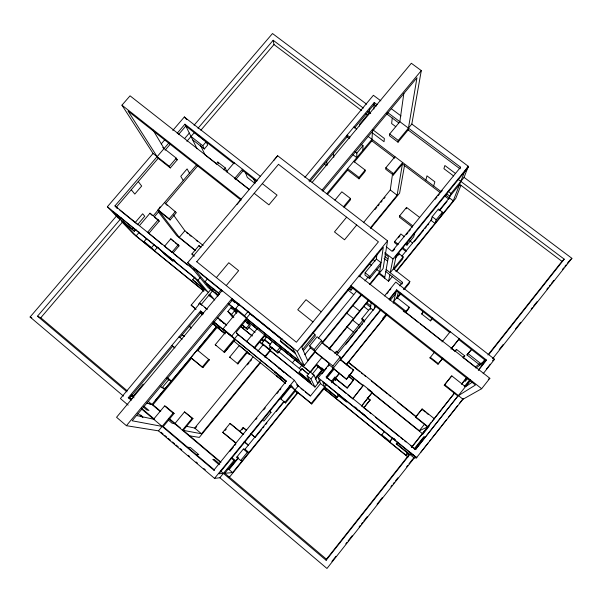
<?xml version="1.0" encoding="UTF-8"?>
<svg xmlns="http://www.w3.org/2000/svg" width="602" height="602" viewBox="0 0 602 602"><rect width="100%" height="100%" fill="white"/><g stroke="black" fill="none" stroke-linecap="round" stroke-linejoin="round"><path stroke-width="0.9" d="M353.509 319.241L353.517 318.533L346.338 312.837M347.986 394.965L352.734 398.81L363.435 385.152L372.352 392.338L361.606 405.996L372.352 392.338M361.087 144.194L363.021 145.661L356.835 153.111L356.76 157.634L352.96 154.737M331.913 382.864L335.367 378.553L347.151 388.087L353.472 380.238L348.603 375.896M350.725 368.183L340.469 359.936L340.138 356.971L322.168 342.523L321.641 340.416L317.088 336.759L309.691 345.834L310.421 347.851L332.868 365.956L333.403 368.665L346.579 379.298L353.66 370.019L340.408 359.356M359.529 126.096L359.575 124.343L369.35 112.597L369.523 109.12M359.048 177.447L347.602 168.68L347.625 170.11L359.01 178.839L359.048 177.447L365.158 170.057L353.713 161.313M362.855 150.289L363.021 145.661M365.158 170.057L365.098 171.48L359.01 178.839M359.62 311.708L359.657 310.971L352.486 305.282M354.292 162.066L371.878 140.868L372.525 130.408M373.842 109.128L374.256 102.513L377.183 104.703M376.95 254.021L376.348 259.01L365.128 272.766L364.97 275.016L369.613 278.651L380.705 265.038M373.345 310.256L370.493 308.006L361.975 318.511L361.885 319.805L364.707 322.04M369.613 278.651L369.824 276.446L381.051 262.668L376.348 259.01M403.852 93.318L399.856 121.694L389.697 133.975L389.486 135.759L398.027 142.192L408.133 129.949L416.975 77.741L322.83 191.127M394.965 156.701L385.844 167.77L385.679 169.2L393.339 175.024L402.414 163.992L440.611 192.911M392.271 118.052L391.624 123.553L395.815 126.698M370.328 309.398L371.193 302.219M363.412 222.695L390.277 189.984L392.579 173.632M393.339 175.024L393.542 173.617L402.663 162.525L397.124 195.221L370.501 227.699M398.027 142.192L398.283 140.439L411.821 124.042L421.295 70.6L411.332 63.263L312.107 182.429M374.324 308.992L374.858 305.334M369.628 284.204L379.712 271.811L383.308 247.189L359.078 276.882M363.435 385.152L352.734 398.81M273.609 160.546L277.642 155.745L387.56 240.838L383.098 268.537L370.117 284.49M404.627 164.873L399.623 193.091L370.614 228.482M384.64 278.184L388.41 256.715L384.716 253.848M404.521 236.774L400.849 233.952L394.694 241.507L394.483 242.598L397.403 244.856M419.662 217.442L406.546 207.412L399.675 215.817L399.412 217.172L412.453 227.187M411.821 124.042L468.356 166.333L392.993 258.973L390.216 272.729L403.167 256.866L399.036 253.668L395.055 258.567M378.748 273.579L388.538 281.232L389.863 274.708M406.245 208.811L406.546 207.412M382.594 319.609L382.902 318.157L386.243 314.026M398.72 255.097L399.036 253.668M403.167 256.866L402.64 258.973L394.19 269.38M405.515 244.051L406.944 245.157L407.855 241.552M393.211 303.22L396.688 289.833L486.514 360.086L478.552 370.162M220.58 471.035L326.141 560.289L326.427 559.198L409.217 454.495L396.259 443.967L397.403 442.53M425.855 180.081L426.961 175.852L434.87 181.834L433.643 185.973M398.516 291.609L396.891 297.538L409.255 307.231L408.66 308.841L405.447 312.829L406.011 311.264L409.255 307.231M414.718 233.117L413.687 236.857L406.944 245.157M402.159 283.55L402.505 282.315L386.13 269.545M363.924 407.787L370.072 400.112L367.273 397.463M395.958 271.412L453.261 200.82L464.39 172.127L468.356 166.333L467.762 167.988L396.214 255.865L393.445 268.748L409.849 281.518L409.247 283.384L404.589 289.148M432.191 216.69L430.994 220.34L434.96 223.365L436.217 219.76L442.417 212.115L438.391 209.06L432.191 216.69L436.217 219.76M441.07 215.832L442.417 212.115M464.39 172.127L468.356 166.333L464.067 177.364L450.996 193.438L448.851 199.149L444.359 195.748M387.425 112.378L460.575 167.198L459.981 168.816L408.133 129.949M460.854 185.506L455.782 198.382L396.206 271.788M432.748 318.007L430.475 320.843L421.739 314.003L422.913 311.512M277.642 155.745L187.681 262.705L208.134 287.515L218.187 295.665M430.475 320.843L431.8 318.458M195.379 250.319L179.283 237.346L158.228 209.955L160.117 206.825M438.399 363.698L437.963 364.195L429.956 357.866L430.355 357.34L438.399 363.698L442.816 358.145M413.551 458.017L416.802 457.761L411.858 454.149L405.673 454.954L325.705 389.983L322.77 381.796L416.396 457.836L462.998 399.239L481.653 388.711L489.855 378.304L359.131 275.678M411.459 447.331L431.04 422.574M432.191 421.129L454.713 392.654M461.651 383.888L466.851 377.319M405.673 454.954L407.802 452.268M411.791 447.218L454.661 393.038M461.629 384.226L466.859 377.62M467.257 378.38L465 381.232L467.904 378.222M481.585 362.976L479.922 365.075L466.941 354.894L471.562 349.484L466.941 354.894M487.913 354.969L561.952 261.336L564.232 259.161L457.987 179.261M326.141 560.289L411 452.96M414.477 448.573L423.627 436.992L424.433 436.713L414.597 449.152M484.693 359.763L481.329 364.007L468.198 353.72M488.756 354.616L564.232 259.161M464.255 386.71L468.838 380.915L470.177 379.99M411.858 454.149L416.802 457.761L318.202 377.77L328.895 364.579L346.579 379.298M410.353 445.48L415.448 449.604L457.821 395.996L475.467 385.009L350.958 286.838L301.79 347.091L307.607 360.41L361.32 294.408M465.376 386.439L470.297 380.216M478.297 370.095L485.746 360.666L458.634 339.453L451.101 348.919M415.448 449.604L470.591 380.231M331.89 561.418L335.946 556.278M345.789 543.817L346.948 542.349M348.106 540.882L352.162 535.75M359.108 526.946L360.267 525.478M361.426 524.018L362.585 522.551M363.743 521.084L367.22 516.682M377.063 504.213L382.278 497.613M390.969 486.612L392.128 485.144M393.279 483.684L394.438 482.217M395.597 480.75L397.914 477.815M406.606 466.813L407.765 465.346M408.924 463.879L412.972 458.747M499.216 349.551L503.287 344.404M515.493 328.948L520.722 322.326M531.182 309.082L532.341 307.607M533.507 306.14L536.992 301.722M546.872 289.216L548.038 287.741M549.197 286.266L550.363 284.799M551.522 283.324L553.848 280.382M562.561 269.342L563.728 267.875M564.887 266.4L566.053 264.933M567.212 263.458L568.958 261.253M492.556 358.792L571.9 258.326L464.067 177.364M420.565 452.553L428.037 443.087M429.76 440.905L430.904 439.452M432.055 437.993L440.679 427.074M441.251 426.344L446.676 419.474M448.309 417.412L457.49 405.778M459.213 403.596L463.224 398.509M486.281 369.312L490.291 364.225M483.165 373.691L494.581 359.243L395.762 282.09L384.52 295.958M427.601 426.923L415.5 417.201L422.168 408.984L434.328 418.729L433.907 418.954M415.5 417.201L422.168 408.984M463.171 357.881L464.759 355.88L456.542 349.438L454.946 351.154L451.252 348.249M396.259 443.967L397.907 442.312M457.821 395.996L444.246 385.22L451.244 376.393L451.816 375.904L465.474 386.702L472.277 382.195M444.246 385.22L451.816 375.904M368.868 390.096L419.323 430.754L424.387 424.357M437.963 364.195L442.636 358.325M384.61 431.243L381.42 435.254L381.879 434.832L390.066 441.484L392.797 438.053M451.079 349.01L459.243 338.76L458.634 339.453M454.954 351.433L456.542 349.438M390.54 440.461L392.143 438.452M442.056 341.921L450.213 331.694L449.656 332.432L396.44 290.796L389.502 299.367M429.956 357.866L434.629 352.019M363.984 407.509L370.162 399.803M421.739 314.003L422.875 312.588M334.238 379.027L335.698 380.208L336.819 378.816M346.549 378.831L353.66 370.019M339.31 394.874L337.12 397.598L336.962 396.914L338.625 394.852M347.151 388.087L353.479 379.824M315.297 377.981L322.634 368.928M315.297 379.004L322.868 369.666M336.631 352.689L363.066 320.091M315.651 378.778L323.47 369.124M336.593 355.082L376.235 306.177M321.942 373.872L326.668 368.048M327.849 366.588L329.023 365.128L328.496 362.893L315.109 352.095L314.236 349.506L309.691 345.834M345.54 344.75L357.355 330.174M358.536 328.722L360.312 326.532M361.493 325.08L362.675 323.62M386.853 293.784L388.583 291.646M389.742 290.217L390.901 288.794M319.933 380.389L317.608 383.263L314.026 375.061L246.256 320.068M270.351 344.178L264.82 339.686L261.96 343.17L268.876 348.791L270.313 350.77L314.951 387.086L320.144 380.667M332.868 365.956L340.138 356.971M318.202 377.77L320.527 383.564L310.542 395.898L296.929 384.791M399.645 285.845L402.505 282.315M336.24 385.453L326.171 376.935L380.863 309.39M389.073 299.247L396.688 289.833M326.322 377.416L333.403 368.665M340.469 359.936L380.637 310.316M326.608 378.365L334.193 368.988M390.021 300.646L395.71 293.618M337.12 397.598L324.914 387.68L311.731 403.987L311.302 403.37L326.841 384.159M400.428 293.174L393.64 301.557L406.011 311.264M403.37 289.532L409.849 281.518M397.011 298.524L401.09 293.475M331.506 381.194L335.028 376.837L335.284 378.131L347.128 387.711M325.705 389.983L326.766 388.674M331.815 382.428L339.325 373.135M346.316 364.488L386.695 314.53M336.518 377.138L339.393 373.579M346.398 364.91L387.048 314.613M239.408 304.055L235.706 308.525L244.585 315.726L247.038 319.068L304.236 365.459L315.109 352.095M322.333 343.215L361.862 294.641M310.18 381.758L299.013 372.247L301.941 368.65L308.412 373.902M222.085 290.548L116.555 417.284L126.412 425.689L158.484 430.844L214.53 478.372L294.325 380.283L238.099 334.426L223.756 351.764L224.493 352.396L235.179 339.445L231.823 335.924L223.094 328.797L237.7 311.159L235.706 308.525M281.601 399.66L280.856 398.998L290.879 386.672L289.803 385.348M269.576 411.181L270.998 412.355L263.939 421.046L262.434 420.346M214.53 478.372L219.85 477.74L233.93 460.417L235.224 460.432L224.787 473.277L326.427 559.198M242.395 460.522L240.687 460.5L236.729 457.174L243.336 449.047L244.999 449.242L248.904 452.508L247.294 452.358L243.336 449.047M237.918 457.956L228.715 469.289L232.613 472.578L297.268 392.925L291.082 385.122L218.97 473.789L232.613 472.578M244.999 449.242L283.993 401.256M401.782 256.286L432.108 218.97M438.888 210.7L449.333 197.847M238.174 458.378L229.339 469.251L226.992 469.387M250.613 433.831L255.225 437.391L261.674 429.459M262.841 428.014L264.015 426.57M265.775 424.41L266.942 422.965M276.326 411.422L283.941 402.046M414.176 241.831L423.582 230.257M424.756 228.805L426.517 226.638M427.691 225.193L428.872 223.741M440.039 210L447.09 201.316M322.04 357.287L310.158 371.916L310.399 372.39L316.562 364.729L324.026 370.764M329.023 348.693L368.416 300.195M259.5 341.77L311.309 383.925L307.073 375.791L310.196 371.946M329.256 349.1L368.913 300.27M280.856 398.998L285.626 402.971L295.544 390.758L311.731 403.987M240.687 460.5L247.294 452.358M312.16 374.271L318.368 366.626M298.366 392.263L229.972 476.528L228.233 476.731M388.538 281.232L392.67 276.145M314.951 387.086L310.903 378.906L314.026 375.061M324.072 370.463L316.389 364.248L317.081 366.144L320.836 369.184L321.95 367.822M334.72 353.306L336.428 351.199L338.542 352.9M304.236 365.459L297.305 351.433L387.56 240.838M302.761 349.31L314.884 334.441L312.762 332.733M348.851 288.508L350.981 290.187L353.254 287.402M296.049 358.092L294.882 359.522L295.161 360.026M292.421 362.803L295.236 359.349M303.385 350.74L315.358 336.059L314.884 334.441M240.115 431.152L243.057 427.54L246.346 429.994M241.853 429.873L243.607 427.713M398.381 237.813L400.052 235.758M304.815 354.728L310.421 347.851M318.285 338.204L356.534 291.255M364.947 280.931L368.371 276.724M141.658 409.059L213.845 470.17L286.371 381.119L213.627 321.686M460.575 167.198L392.075 251.312L386.213 246.767M229.956 451.304L233.493 446.962M234.675 445.518L235.856 444.065M255.79 419.586L256.941 418.164M263.623 409.962L265.286 407.923M276.882 393.685L278.621 391.548M279.779 390.119L280.938 388.696M393.016 251.057L394.769 248.912M406.358 234.675L408.066 232.575M409.209 231.168L410.353 229.768M435.208 199.239L436.984 197.065M438.158 195.62L439.34 194.168M441.108 191.993L442.289 190.548M314.236 349.506L321.641 340.416M299.314 368.401L302.129 364.94M277.883 353.035L276.792 351.433L279.9 347.64L280.946 349.303L277.883 353.035L270.471 347.008L269.275 345.315L272.375 341.537M235.781 443.238L222.748 432.319L230.017 423.417L243.675 434.463M288.441 351.922L287.274 353.351L287.59 353.886M225.148 430.445L226.262 429.083M254.819 347.986L265.023 335.577L310.361 372.36M356.708 224.997L344.547 239.792L334.471 231.928L346.624 217.179M261.215 339.483L263.224 341.116L266.28 337.398L264.602 334.953L253.901 347.964M186.53 426.291L194.694 428.052L253.013 357.046M257.769 351.244L263.127 344.728M195.507 428.067L196.703 426.615M247.414 364.857L249.205 362.682M250.394 361.23L251.591 359.778M375.046 209.511L376.822 207.351M378.003 205.907L379.185 204.469M380.961 202.302L382.15 200.865M383.925 198.698L385.107 197.26M268.876 348.791L270.591 346.699M220.829 462.073L183.249 430.362L192.964 418.548L192.158 418.33L182.391 430.197L201.497 433.779L260.425 361.892M264.594 356.813L272.239 347.55M260.252 363.044L199.3 437.406L189.194 435.78M264.985 357.272L270.313 350.77M295.567 353.743L281.209 342.117L280.321 340.612L282.022 338.527M174.753 423.755L184.513 411.911L192.964 418.548M229.671 357.137L239.265 345.503L247.445 352.313L237.895 363.924L229.671 357.137L230.28 357.663M246.391 341.838L257.084 328.858L257.551 329.505L246.052 320.181M228.286 303.528L299.487 361.268L292.61 348.069L232.763 299.623L132.162 420.79L163.225 426.607L174.121 413.408L165.648 406.275L164.594 405.959L153.638 419.203L136.662 415.546M216.005 345.42L215.223 344.758L225.968 331.77M334.923 200.15L341.831 191.812L350.402 198.427L350.409 199.872L344.118 207.494M244.585 315.726L248.295 311.242M202.189 367.145L208.616 359.371L209.33 359.891L202.934 367.619L190.804 357.723M231.823 335.924L250.078 313.838L248.739 311.896M247.038 319.068L236.15 332.244L238.738 335.141M252.238 335.871L242.802 328.188L243.93 326.826M247.332 322.642L248.581 321.197M158.484 430.844L173.113 413.13L174.121 413.408M343.494 206.787L350.402 198.427M224.478 352.381L235.164 339.43L286.018 380.983M249.409 324.486L250.372 325.78L247.392 329.384L246.399 328.135L249.409 324.486L244.359 320.392M126.412 425.689L231.981 298.562L235.036 302.716L231.582 299.924M322.04 190.119L421.295 70.6M160.17 386.123L162.111 387.748L168.688 379.817L171.457 381.058L167.634 377.868M233.042 317.698L227.887 311.437L230.995 307.69L236.879 312.461M151.945 404.506L216.389 326.803M155.233 400.616L216.427 326.833L212.717 323.131M326.766 193.806L371.968 139.303M151.982 404.536L146.828 403.054L152.946 404.792L191.654 358.122M197.607 350.936L217.262 327.24M327.48 194.401L347.625 170.11M234.103 310.233L235.239 308.864M233.877 317.246L231.597 314.455L235.803 309.308M131.085 400.112L128.271 397.726L200.541 310.993L203.446 313.371M308.916 180.931L374.256 102.513M131.627 399.871L129.528 398.088L172.834 346.105L171.833 345.45L174.648 347.783M309.706 181.804L347.136 136.865L347.106 135.096L349.943 137.248M354.503 128.023L374.135 104.455L376.31 106.087M219.61 294.182L218.556 292.85L221.288 289.577M143.201 384.091L132.688 396.71L130.228 395.981M226.232 285.566L238.648 270.659L228.775 262.735L216.366 277.597M207.156 279.238L204.973 281.841L218.556 292.85M195.62 309.074L191.15 305.161L204.417 289.284L194.649 277.853L112.732 211.392L136.15 235.916L203.754 290.849M198.389 304.379L211.091 289.156M207.133 309.172L199.894 303.273L120.415 398.554L128.151 405.123M304.853 177.447L373.39 95.289L380.848 100.865M211.626 290.013L212.664 288.772L211.626 290.013L218.15 295.304M201.121 304.612L213.973 289.133M204.477 289.871L192.708 279.772L194.905 277.138M192.708 279.772L208.33 292.459L197.968 280.231L200.331 277.402M194.153 256.271L191.887 254.014L198.961 245.601L201.045 247.287M236.925 204.529L240.416 200.361M196.756 261.757L278.5 164.338M179.283 237.346L184.859 230.739L173.511 215.042M171.668 252.524L178.184 244.803L170.802 238.836L164.286 246.549M234.359 178.817L242.463 169.207L243.057 170.795L256.708 181.473M173.143 252.855L179.035 245.864L178.184 244.803M235.57 179.667L243.057 170.795M161.562 251.004L164.639 254.413L172.744 260.99L173.895 259.62M157.709 210.008L170.103 219.971L176.356 212.596L164.504 202.573M158.868 248.062L157.641 247.068L154.481 250.808L151.523 247.648L154.202 244.487M223.681 169.802L225.268 167.92L217.781 162.051L216.193 163.925M226.638 171.615L234.163 162.713M136.15 235.916L139.31 232.199M153.495 215.516L196.591 164.828M154.308 216.893L159.161 211.182M165.415 203.83L197.862 165.648M139.393 225.667L149.996 213.206L158.191 219.813L147.588 232.304L162.239 244.525M148.702 233.561L159.252 221.13L158.191 219.813M147.129 244.841L144.074 241.598L146.753 238.437M170.103 219.971L169.215 218.789L175.498 211.377M135.179 222.552L142.651 213.785L144.736 216.261L137.489 224.772M136.007 229.279L134.321 231.258L132.026 228.828L133.162 227.496M206.155 141.779L207.652 145.074L204.326 148.987L202.791 145.729L206.155 141.779L194.363 132.553L186.883 141.312M241.093 200.203L128.015 111.046L158.175 158.311L116.254 207.276L117.683 208.435M165.106 150.207L169.982 144.518M178.508 134.555L185.822 126.014L234.073 163.759M123.47 396.101L30.1 317.013L116.374 216.118L132.026 228.828M194.092 125.224L272.495 33.531L366.633 104.206M184.551 138.641L189.314 133.072M126.962 391.872L37.482 316.216L121.408 217.962M197.998 128.294L273.18 40.274L363.345 108.082M176.303 158.168L177.251 159.808L170.313 167.935L169.328 166.34L176.303 158.168L162.743 147.452M37.482 316.216L40.793 317.751L122.688 221.814M192.693 139.799L204.326 148.987M200.857 130.228L273.985 44.556L273.18 40.274M118.21 218.037L107.382 206.742L153.074 153.45L121.95 105.169L130.055 95.831L249.266 189.419M161.253 143.901L164.895 139.649M172.789 130.446L184.325 116.991L260.425 176.416M117.488 208.616L114.967 205.892L168.861 142.96M177.191 133.238L184.927 124.2L257.212 180.735M464.759 355.88L463.036 357.498L475.211 367.062L479.591 363.683M569.537 260.515L571.9 258.326M475.881 368.138L486.514 360.086M492.519 360.726L494.581 359.243M488.267 379.268L489.855 378.304M389.479 441.8L390.066 441.484M419.323 430.754L429.181 426.193L422.732 434.343L421.641 434.772M213.845 470.17L214.636 470.124L163.225 426.607M236.729 457.174L238.497 457.249M196.177 454.502L198.788 454.623L190.352 447.489L187.598 447.241M175.649 423.943L172.014 423.161L168.507 420.196M222.748 432.319L235.721 442.741M129.483 398.057L131.898 398.75M128.271 397.726L131.966 398.795M162.111 387.748L164.978 388.869L163.676 387.786M30.1 317.013L31.793 317.781M269.621 411.512L270.998 412.355M198.005 350.537L197.23 349.98L209.33 359.891M391.3 108.684L400.992 115.938M386.469 113.703L398.863 122.996M182.188 334.87L184.28 336.435M455.405 173.421L444.886 165.52L443.9 168.665L453.562 175.927M367.852 111.468L370.712 113.627M273.985 44.556L361.674 110.572M365.422 113.394L367.671 115.087M561.952 261.336L459.657 184.332L449.95 196.267L446.436 193.611M389.697 133.975L398.283 140.439M372.578 129.58L384.377 138.49L384.053 141.711L372.367 132.884M448.151 191.293L450.996 193.438M368.168 136.421L441.093 191.617M445.57 194.995L453.261 200.82M353.916 126.924L356.753 129.069M371.878 140.868L394.754 158.191M347.136 136.865L349.371 138.573M385.844 167.77L393.542 173.617M354.902 151.636L356.835 153.111M390.277 189.984L397.124 195.221M399.675 215.817L412.791 225.885M324.365 164.068L326.442 165.663M409.653 240.732L412.588 242.997M394.694 241.507L398.358 244.344M402.761 247.746L406.425 250.575M401.775 248.242L406.154 251.621M278.455 164.301L378.417 241.838L296.38 342.229L196.703 261.712M384.828 252.637L392.993 258.973M385.145 256.745L388.004 258.973M384.076 258.424L387.613 261.178M372.879 259.327L375.099 261.057M385.777 271.525L401.986 284.167M369.319 263.691L371.539 265.422M376.513 269.305L379.712 271.811M379.072 272.789L384.798 277.266M262.322 183.618L277.055 195.138L268.928 204.861L254.202 193.302M254.781 183.271L247.302 177.417L245.593 172.782M365.128 272.766L369.824 276.446M191 136.488L202.791 145.729M216.803 164.113L205.041 154.88L200.315 144.999M235.954 179.148L249.205 189.555M405.432 312.272L418.736 322.717M420.211 323.876L442.38 341.289M403.287 311.129L404.725 312.265M121.95 105.169L241.124 199.112M481.653 388.711L350.958 285.687L350.981 290.187M366.43 302.467L370.749 305.876M365.587 303.363L370.576 307.306M347.437 289.63L353.78 294.634M363.54 306.267L368.627 310.286M175.829 158.68L177.251 159.808M361.975 318.511L364.827 320.768M153.074 153.45L169.328 166.34M444.773 384.783L462.998 399.239M158.175 158.311L170.313 167.935M352.727 320.174L358.973 325.133M346.466 326.48L353.404 332.003M321.22 311.828L306.012 299.691L297.757 309.752L312.957 321.935M166.144 204.409L167.597 205.583M421.806 409.255L425.366 412.107M426.788 413.25L428.218 414.387M184.859 230.739L203.16 245.443M348.152 361.945L416.178 416.599M348.167 362.389L359.808 371.743M361.26 372.909L362.72 374.083M364.172 375.249L365.625 376.416M371.449 381.096L387.455 393.956M388.915 395.13L390.367 396.297M397.644 402.144L415.102 416.178M158.228 209.955L169.215 218.789M186.673 232.696L188.14 233.877M189.6 235.051L191.067 236.225M196.192 240.348L197.652 241.522M415.832 416.968L427.992 426.743M323.748 344.344L327.27 347.181M328.677 348.31L330.791 350.01M352.185 369.357L353.652 370.539M152.449 215.659L149.996 213.206M154.488 217.299L159.252 221.13M367.461 388.884L372.239 392.737M349.852 374.783L363.021 385.385M195.071 250.44L176.77 235.691L158.401 211.964M349.13 374.572L362.946 385.709M371.675 392.745L422.604 433.779M348.618 376.325L353.472 380.238M191.887 254.014L193.979 255.7M173.692 241.545L170.802 238.836M175.031 242.629L179.035 245.864M367.912 398.373L370.072 400.112M187.681 262.705L297.305 351.433M222.206 291.075L193.588 267.905L212.423 290.992M235.555 302.084L239.167 305.011M250.078 313.838L281.917 339.618M233.343 300.661L239.092 305.319M114.967 205.892L194.446 270.26M326.171 376.935L415.816 449.536M119.828 210.173L136.978 224.064M165.083 246.828L171.946 252.388M174.031 254.074L187.523 265.008M338.362 387.169L345.947 393.317M363.059 407.17L368.153 411.301M369.605 412.475L371.065 413.657M375.43 417.194L399.442 436.638M400.894 437.82L403.077 439.588M404.536 440.762L405.989 441.943M280.321 340.612L294.852 352.381M206.712 283.971L219.429 294.28M228.271 303.844L237.632 311.437M173.76 260.139L175.205 261.306M354.826 407.02L357.001 408.781M394.814 439.452L393.407 438.316L395.484 440.07M354.939 407.178L356.392 408.352M358.559 410.112L360.011 411.286M361.456 412.46L365.798 415.982M107.382 206.742L197.968 280.231M235.247 311.407L236.721 312.604M264.94 336.315L266.28 337.398M396.748 443.772L414.244 457.971L326.976 568.469L219.85 477.74M121.393 220.768L134.321 231.258M246.797 322.875L248.227 324.034M320.527 383.564L336.962 396.914M307.389 373.556L301.941 368.65M144.074 241.598L151.523 247.648M208.834 294.965L210.279 296.146L209.195 294.875M248.528 327.142L255.075 332.462M263.804 339.551L265.979 341.319M266.663 341.876L268.71 343.539M278.613 351.583L301.429 370.125M203.86 291.18L133.569 234.065L122.025 222.025M208.932 295.296L214.726 300.007L209.805 294.197M323.379 388.358L407.975 457.091M227.887 311.437L231.597 314.455M307.073 375.791L310.903 378.906M269.275 345.315L276.792 351.433M242.072 324.613L246.399 328.135M241.673 324.741L247.392 329.384M299.013 372.247L309.789 381.013M240.642 326.63L252.08 335.939M259.229 341.755L263.525 345.247L261.96 343.17M217.262 317.435L226.668 325.103M204.928 307.569L207.035 309.285M217.555 317.871L226.006 324.764M236.609 333.41L267.062 358.243M268.515 359.432L290.299 377.198M278.147 367.664L280.284 369.41M281.713 370.576L283.851 372.322M219.76 320.234L221.145 321.363M296.831 385.047L298.848 386.695M300.985 388.44L303.13 390.186M305.267 391.932L310.263 396.011M203.484 313.552L201.384 311.836L179.998 337.504L179.035 336.811L182.097 339.242M213.304 321.573L225.983 331.935M227.383 333.072L233.042 337.699M286.04 381.307L274.625 371.976L286.063 381.615M213.507 322.183L220.422 327.834L218.225 325.592M191.15 305.161L196.147 309.247M200.428 312.747L202.565 314.492M290.879 386.672L311.302 403.37M199.849 312.528L202.663 314.831M213.665 324.079L224.554 332.981M215.057 325.471L225.125 333.704M212.604 323.71L224.99 333.839M233.553 340.837L285.559 383.354L276.642 375.686L277.785 376.995M289.103 386.251L290.518 387.41M294.656 390.796L297.268 392.925M246.775 352.245L249.491 354.465L246.918 351.764L237.323 363.427L237.895 363.924M215.223 344.758L224.493 352.396M189.246 326.269L191.308 327.962L189.329 326.299M182.225 334.697L184.287 336.398M191.609 358.25L202.934 367.619M173.534 346.684L174.934 347.843M251.124 433.974L255.225 437.391M243.057 427.54L246.489 430.4M230.017 423.417L243.057 434.305M244.675 441.906L247.407 444.193M244.126 441.8L248.25 445.247M166.754 378.199L168.688 379.817M184.513 411.911L192.158 418.33M231.762 457.52L235.224 460.432M231.138 458.062L233.93 460.417M194.694 428.052L201.497 433.779M164.594 405.959L173.113 413.13M152.946 404.792L160.749 411.377M169.267 418.563L180.487 428.03M148.167 401.323L160.252 411.512M168.522 418.495L220.874 462.675M219.835 464.119L214.237 459.394L212.784 459.371L219.143 464.744M40.793 317.751L127.188 390.773M131.469 394.393L133.614 396.206M131.251 395.499L134.035 397.854M143.946 406.237L148.965 410.481L146.73 409.909L143.306 407.02M141.44 408.171L154.752 419.443M140.605 414.928L142.004 416.117M161.012 432.236L163.165 434.057M164.602 435.276L166.746 437.097M168.184 438.316L170.336 440.137M172.481 441.958L174.633 443.787M176.07 444.998L178.215 446.819M180.367 448.648L181.804 449.86M188.238 455.323L189.668 456.534M196.079 461.967L197.501 463.171M203.89 468.589L205.305 469.793M138.008 413.476L142.937 417.66M285.626 402.971L284.927 402.347L298.283 385.897L294.325 380.283M201.053 312.242L202.987 314.154M200.541 310.993L203.265 313.71M223.094 328.797L226.676 332.492M199.894 303.273L201.82 305.282M221.777 321.31L223.914 323.62M169.794 257.679L172.744 260.99M241.131 326.141L242.802 328.188M131.266 189.735L134.795 194.085L141.673 186.041L138.264 181.571M215.177 292.873L217.886 296.214M230.995 307.69L232.011 308.984M234.675 310.67L236.699 313.266M261.923 339.347L263.224 341.116M264.82 339.686L265.595 340.777M198.961 245.601L199.796 246.79M152.983 129.972L164.098 148.521M183.264 180.502L180.773 176.341L187.094 168.906L189.495 173.173M184.927 124.2L197.087 148.792M217.781 162.051L218.436 163.503M225.268 167.92L227.12 172.21M253.886 179.268L255.195 183.046M320.377 367.814L320.836 369.184M337.647 393.866L337.888 395.01L346.564 402.053L346.474 401.03M335.367 378.553L335.698 380.208M326.728 161.366L327.059 165.392M333.546 153.179L333.786 157.31M186.808 119.474L184.325 116.991L186.793 119.497"/></g></svg>
